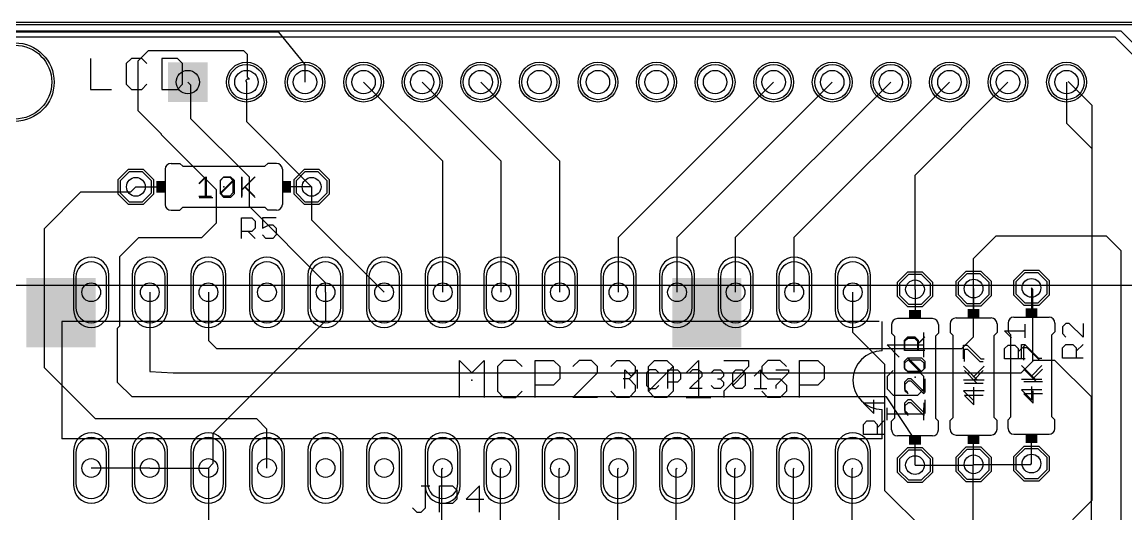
# Model space of a CAD drawing. Extents: x 103 to 286, y -140 to -65.
# Drawn here: x 127.62 to 175.48, y -86.99 to -65.66 of the extents above; entities that cross this region are included whole.
import ezdxf

# ---------------------------------------------------------------- set-up
doc = ezdxf.new("R2010")
doc.units = 0
for name, color, linetype in [('1', 82, 'CONTINUOUS'), ('16', 175, 'CONTINUOUS'), ('17', 2, 'CONTINUOUS'), ('20', 7, 'CONTINUOUS'), ('21', 253, 'CONTINUOUS'), ('23', 7, 'CONTINUOUS'), ('25', 253, 'CONTINUOUS'), ('27', 253, 'CONTINUOUS'), ('29', 253, 'CONTINUOUS'), ('30', 253, 'CONTINUOUS'), ('40', 175, 'CONTINUOUS'), ('44', 253, 'CONTINUOUS'), ('51', 253, 'CONTINUOUS')]:
    doc.layers.add(name, color=color, linetype=linetype)

# ---------------------------------------------------------------- blocks, each defined once
blk = doc.blocks.new('LONGP100')
blk.add_lwpolyline([(-0.5, -0.5), (0.5, -0.5, 1), (0.5, 0.5), (-0.5, 0.5, 1)], format="xyb", close=True)
blk = doc.blocks.new('RECT')
blk.add_solid([(-0.5, -0.5), (0.5, -0.5), (-0.5, 0.5), (0.5, 0.5)])
blk = doc.blocks.new('OCTAGONP')
blk.add_lwpolyline([(-0.5, -0.2071), (-0.5, 0.2071), (-0.2071, 0.5), (0.2071, 0.5), (0.5, 0.2071), (0.5, -0.2071), (0.2071, -0.5), (-0.2071, -0.5)], close=True)
blk = doc.blocks.new('SQUAREP')
blk.add_solid([(-0.5, -0.5), (0.5, -0.5), (-0.5, 0.5), (0.5, 0.5)])
blk = doc.blocks.new('ROUNDP')
blk.add_circle((0, 0), 0.5)

msp = doc.modelspace()

# ---------------------------------------------------------------- linework, layer by layer
at = {"layer": '1'}
for p, q in [((109.8245, -66.3042), (175.006, -66.3042)), ((175.006, -66.3042), (175.7985, -67.0966)), ((174.0217, -69.2785), (172.974, -68.2308)), ((174.0217, -86.3918), (174.0217, -69.2785)), ((140.7795, -77.3748), (140.7795, -78.613)), ((163.6471, -77.3824), (163.6395, -77.3748)), ((163.6471, -79.1159), (163.6471, -77.3824)), ((140.7795, -78.613), (135.89, -83.5025)), ((165.034, -80.5028), (163.6471, -79.1159)), ((165.034, -85.9841), (165.034, -80.5028)), ((135.89, -83.5025), (135.89, -84.8043)), ((135.89, -84.8043), (135.6995, -84.9948)), ((166.685, -87.6351), (165.034, -85.9841)), ((171.4183, -88.9952), (174.0217, -86.3918))]:
    msp.add_line(p, q, dxfattribs=at)
at = {"layer": '16'}
for p, q in [((108.9025, -66.04), (175.26, -66.04)), ((175.26, -66.04), (175.895, -66.675)), ((138.7475, -66.1035), (117.1575, -66.1035)), ((139.8893, -67.4993), (138.7475, -66.1035)), ((132.6515, -67.3418), (133.096, -66.8972)), ((133.096, -66.8972), (137.2235, -66.8972)), ((137.2235, -66.8972), (137.3822, -67.056)), ((132.6515, -69.5007), (132.6515, -67.3418)), ((137.3822, -67.056), (137.3822, -68.0403)), ((139.8893, -68.2618), (139.8893, -67.4993)), ((134.9375, -68.39), (134.8093, -68.2618)), ((134.9375, -69.85), (134.9375, -68.39)), ((137.3822, -68.1355), (137.3187, -68.199)), ((137.3493, -68.2295), (137.3187, -68.199)), ((137.3493, -68.2618), (137.3493, -68.2295)), ((137.3493, -68.2618), (137.3493, -69.9758)), ((137.3822, -68.0403), (137.4775, -68.1355)), ((137.4775, -68.1355), (137.3822, -68.1355)), ((145.8595, -71.692), (142.4292, -68.2618)), ((148.3995, -71.692), (144.9693, -68.2618)), ((150.9395, -71.692), (147.5093, -68.2618)), ((153.4795, -74.9915), (160.2092, -68.2618)), ((156.0195, -74.9915), (162.7493, -68.2618)), ((158.5595, -74.9915), (165.2893, -68.2618)), ((161.0995, -74.9915), (167.8293, -68.2618)), ((166.3383, -72.2927), (170.3693, -68.2618)), ((172.9093, -68.2618), (172.9093, -70.0393)), ((133.6675, -70.5168), (132.6515, -69.5007)), ((137.4775, -72.39), (134.9375, -69.85)), ((137.3493, -69.9758), (140.1763, -72.8028)), ((172.9093, -70.0393), (173.99, -71.12)), ((133.6675, -70.5485), (133.6675, -70.5168)), ((136.0488, -72.9297), (133.6675, -70.5485)), ((145.8595, -77.3748), (145.8595, -71.692)), ((148.3995, -77.3748), (148.3995, -71.692)), ((150.9395, -77.3748), (150.9395, -71.692)), ((137.4775, -73.66), (137.4775, -72.39)), ((166.3383, -77.2478), (166.3383, -72.2927)), ((128.5875, -74.6125), (130.175, -73.025)), ((130.175, -73.025), (132.334, -73.025)), ((132.334, -73.025), (132.5563, -72.8028)), ((136.0488, -74.3585), (136.0488, -72.9297)), ((140.1763, -72.8028), (140.1763, -74.2315)), ((140.7795, -76.962), (137.4775, -73.66)), ((128.5875, -80.645), (128.5875, -74.6125)), ((135.4137, -74.9935), (136.0488, -74.3585)), ((140.1763, -74.2315), (143.3195, -77.3748)), ((131.8578, -75.819), (132.6833, -74.9935)), ((132.6833, -74.9935), (135.4137, -74.9935)), ((153.4795, -77.3748), (153.4795, -74.9915)), ((156.0195, -77.3748), (156.0195, -74.9915)), ((158.5595, -77.3748), (158.5595, -74.9915)), ((161.0995, -77.3748), (161.0995, -74.9915)), ((168.8783, -75.9143), (169.8625, -74.93)), ((169.8625, -74.93), (174.625, -74.93)), ((174.625, -74.93), (175.26, -75.565)), ((175.26, -75.565), (175.26, -95.25)), ((131.8578, -78.8353), (131.8578, -75.819)), ((168.8783, -79.3115), (168.8783, -75.9143)), ((140.7795, -77.3748), (140.7795, -76.962)), ((133.1595, -77.3748), (133.1595, -80.8038)), ((135.6995, -77.3748), (135.6995, -79.4703)), ((168.8783, -79.3115), (168.8783, -77.216)), ((171.45, -77.2478), (171.3865, -77.1843)), ((171.45, -80.3593), (171.45, -77.2478)), ((131.7625, -78.9305), (131.8578, -78.8353)), ((131.7625, -81.28), (131.7625, -78.9305)), ((168.3702, -79.8195), (168.8783, -79.3115)), ((135.6995, -79.4703), (136.0488, -79.8195)), ((136.0488, -79.8195), (168.3702, -79.8195)), ((170.942, -80.8672), (171.45, -80.3593)), ((171.4818, -80.3275), (171.45, -80.3593)), ((172.4025, -80.3275), (171.4818, -80.3275)), ((173.99, -81.915), (172.4025, -80.3275)), ((130.81, -82.8675), (128.5875, -80.645)), ((133.1595, -80.8038), (134.1755, -80.8672)), ((134.1755, -80.8672), (170.942, -80.8672)), ((132.3975, -81.915), (131.7625, -81.28)), ((143.1925, -81.915), (132.3975, -81.915)), ((165.1, -81.915), (143.1925, -81.915)), ((166.3383, -83.7883), (165.1, -81.915)), ((173.99, -95.885), (173.99, -81.915)), ((137.795, -82.8675), (130.81, -82.8675)), ((138.2395, -83.312), (137.795, -82.8675)), ((138.2395, -84.9948), (138.2395, -83.312)), ((166.3383, -84.8678), (166.3383, -83.7883)), ((133.1595, -84.9948), (130.6195, -84.9948)), ((133.1595, -84.9948), (135.6995, -84.9948)), ((135.6995, -84.9948), (135.6995, -88.8365)), ((145.8278, -85.0265), (145.8595, -84.9948)), ((145.8278, -88.8047), (145.8278, -85.0265)), ((148.3678, -85.0265), (148.3995, -84.9948)), ((148.3678, -88.8047), (148.3678, -85.0265)), ((150.9078, -85.0265), (150.9395, -84.9948)), ((150.9078, -88.8047), (150.9078, -85.0265)), ((153.4478, -85.0265), (153.4795, -84.9948)), ((153.4478, -88.8047), (153.4478, -85.0265)), ((155.9878, -85.0265), (156.0195, -84.9948)), ((155.9878, -88.8047), (155.9878, -85.0265)), ((158.5277, -85.0265), (158.5595, -84.9948)), ((158.5277, -88.8047), (158.5277, -85.0265)), ((161.0678, -85.0265), (161.0995, -84.9948)), ((161.0678, -88.8047), (161.0678, -85.0265)), ((163.6078, -85.0265), (163.6395, -84.9948)), ((163.6078, -88.8047), (163.6078, -85.0265)), ((166.3383, -84.8678), (168.8465, -84.8678)), ((168.8465, -84.8678), (168.8783, -84.836)), ((168.8465, -84.8678), (168.8465, -87.7253)), ((168.8783, -84.836), (171.3547, -84.836)), ((171.3547, -84.836), (171.3865, -84.8043))]:
    msp.add_line(p, q, dxfattribs=at)
at = {"layer": '20'}
for p, q in [((108.9343, -65.659), (128.8098, -65.659)), ((128.8098, -65.659), (174.0535, -65.659)), ((174.0535, -65.659), (174.7012, -65.659)), ((174.7012, -65.659), (285.5976, -65.659))]:
    msp.add_line(p, q, dxfattribs=at)
msp.add_circle((127.3093, -68.2618), 1.6, dxfattribs=at)
at = {"layer": '21'}
for p, q in [((124.8093, -65.7618), (222.8093, -65.7618)), ((130.5941, -67.2352), (130.5941, -68.5825)), ((132.3623, -67.2352), (132.1377, -67.4597)), ((132.1377, -67.4597), (132.1377, -68.358)), ((132.8114, -67.2352), (132.3623, -67.2352)), ((133.0359, -67.4597), (132.8114, -67.2352)), ((133.6813, -67.2352), (133.6813, -68.5825)), ((134.355, -67.2352), (133.6813, -67.2352)), ((134.5796, -67.4597), (134.355, -67.2352)), ((134.5796, -68.358), (134.5796, -67.4597)), ((132.1377, -68.358), (132.3623, -68.5825)), ((132.8114, -68.5825), (133.0359, -68.358)), ((134.355, -68.5825), (134.5796, -68.358)), ((130.5941, -68.5825), (131.4923, -68.5825)), ((132.3623, -68.5825), (132.8114, -68.5825)), ((133.6813, -68.5825), (134.355, -68.5825)), ((134.0803, -71.7867), (134.4613, -71.7867)), ((134.5883, -71.9138), (134.4613, -71.7867)), ((138.1442, -71.9138), (138.2713, -71.7867)), ((138.6523, -71.7867), (138.2713, -71.7867)), ((133.8263, -72.0408), (133.8263, -73.5648)), ((134.5883, -71.9138), (138.1442, -71.9138)), ((138.9062, -72.0408), (138.9062, -73.5648)), ((135.2855, -72.6605), (135.5566, -72.3893)), ((135.5566, -72.3893), (135.5566, -73.2028)), ((136.221, -72.5249), (136.3566, -72.3893)), ((136.221, -73.0672), (136.221, -72.5249)), ((136.221, -73.0672), (136.7633, -72.5249)), ((136.3566, -72.3893), (136.6277, -72.3893)), ((136.6277, -72.3893), (136.7633, -72.5249)), ((136.7633, -72.5249), (136.7633, -73.0672)), ((137.1565, -72.3893), (137.1565, -73.2028)), ((137.1565, -72.9316), (137.6988, -72.3893)), ((135.2855, -73.2028), (135.8278, -73.2028)), ((136.3566, -73.2028), (136.221, -73.0672)), ((136.6277, -73.2028), (136.3566, -73.2028)), ((136.7633, -73.0672), (136.6277, -73.2028)), ((137.2921, -72.7961), (137.6988, -73.2028)), ((134.5883, -73.6917), (134.4613, -73.8188)), ((134.5883, -73.6917), (138.1442, -73.6917)), ((138.1442, -73.6917), (138.2713, -73.8188)), ((134.0803, -73.8188), (134.4613, -73.8188)), ((138.6523, -73.8188), (138.2713, -73.8188)), ((126.6093, -77.0618), (221.0093, -77.0618)), ((168.1163, -78.486), (169.6403, -78.486)), ((170.6245, -78.4543), (172.1485, -78.4543)), ((129.3495, -78.6448), (129.3495, -83.7248)), ((164.7825, -78.6448), (129.3495, -78.6448)), ((164.9095, -79.9147), (164.9095, -78.6448)), ((165.3222, -78.7717), (165.3222, -79.1527)), ((167.1003, -78.5178), (165.5763, -78.5178)), ((167.3543, -78.7717), (167.3543, -79.1527)), ((167.8623, -78.74), (167.8623, -79.121)), ((169.8942, -78.74), (169.8942, -79.121)), ((170.3705, -78.7083), (170.3705, -79.0893)), ((172.4025, -78.7083), (172.4025, -79.0893)), ((165.4493, -79.2798), (165.3222, -79.1527)), ((165.4493, -79.2798), (165.4493, -82.8358)), ((165.9019, -79.4993), (166.0375, -79.3637)), ((166.0375, -79.3637), (166.3087, -79.3637)), ((166.3087, -79.3637), (166.4443, -79.4993)), ((166.4443, -79.6348), (166.7154, -79.3637)), ((167.2272, -79.2798), (167.3543, -79.1527)), ((167.2272, -79.2798), (167.2272, -82.8358)), ((167.9892, -79.248), (167.8623, -79.121)), ((167.9892, -82.804), (167.9892, -79.248)), ((169.7673, -79.248), (169.8942, -79.121)), ((169.7673, -82.804), (169.7673, -79.248)), ((170.4975, -79.2163), (170.3705, -79.0893)), ((170.4975, -82.7722), (170.4975, -79.2163)), ((172.2755, -79.2163), (172.4025, -79.0893)), ((172.2755, -82.7722), (172.2755, -79.2163)), ((165.9019, -79.906), (165.9019, -79.4993)), ((166.7154, -79.906), (165.9019, -79.906)), ((166.4443, -79.4993), (166.4443, -79.906)), ((168.4775, -80.3792), (168.4775, -79.8369)), ((168.4775, -79.8369), (168.6131, -79.8369)), ((168.6131, -79.8369), (169.1554, -80.3792)), ((171.0531, -80.3132), (171.0531, -79.7709)), ((171.0531, -79.7709), (171.1886, -79.7709)), ((171.1886, -79.7709), (171.731, -80.3132)), ((165.9019, -80.4348), (166.0375, -80.2992)), ((166.0375, -80.2992), (166.5799, -80.2992)), ((166.5799, -80.8415), (166.0375, -80.2992)), ((166.5799, -80.2992), (166.7154, -80.4348)), ((169.1554, -80.3792), (169.291, -80.3792)), ((171.731, -80.3132), (171.8666, -80.3132)), ((153.755, -81.5492), (153.755, -80.7357)), ((153.755, -80.7357), (154.0262, -81.0069)), ((154.0262, -81.0069), (154.2974, -80.7357)), ((154.2974, -80.7357), (154.2974, -81.5492)), ((154.8261, -80.7357), (154.6906, -80.8713)), ((154.6906, -80.8713), (154.6906, -81.4137)), ((155.0973, -80.7357), (154.8261, -80.7357)), ((155.2329, -80.8713), (155.0973, -80.7357)), ((155.6261, -81.5492), (155.6261, -80.7357)), ((155.6261, -80.7357), (156.0328, -80.7357)), ((156.0328, -80.7357), (156.1684, -80.8713)), ((156.1684, -80.8713), (156.1684, -81.1425)), ((156.6972, -80.7357), (156.5616, -80.8713)), ((156.9683, -80.7357), (156.6972, -80.7357)), ((157.1039, -80.8713), (156.9683, -80.7357)), ((157.1039, -81.0069), (157.1039, -80.8713)), ((157.4971, -80.8713), (157.6327, -80.7357)), ((157.6327, -80.7357), (157.9039, -80.7357)), ((157.9039, -80.7357), (158.0394, -80.8713)), ((158.0394, -80.8713), (158.0394, -81.0069)), ((158.4326, -80.8713), (158.5682, -80.7357)), ((158.4326, -81.4137), (158.4326, -80.8713)), ((158.4326, -81.4137), (158.975, -80.8713)), ((158.5682, -80.7357), (158.8394, -80.7357)), ((158.8394, -80.7357), (158.975, -80.8713)), ((158.975, -80.8713), (158.975, -81.4137)), ((159.3682, -81.0069), (159.6393, -80.7357)), ((159.6393, -80.7357), (159.6393, -81.5492)), ((160.3037, -80.7357), (160.846, -80.7357)), ((160.846, -80.8713), (160.3037, -81.4137)), ((160.846, -80.7357), (160.846, -80.8713)), ((165.9019, -80.7059), (165.9019, -80.4348)), ((166.0375, -80.8415), (165.9019, -80.7059)), ((166.5799, -80.8415), (166.0375, -80.8415)), ((166.7154, -80.7059), (166.5799, -80.8415)), ((166.7154, -80.4348), (166.7154, -80.7059)), ((169.0198, -81.3148), (168.4775, -80.7724)), ((168.8843, -81.1792), (169.291, -80.7724)), ((171.5954, -81.2487), (171.0531, -80.7064)), ((171.4598, -81.1131), (171.8666, -80.7064)), ((156.0328, -81.2781), (155.6261, -81.2781)), ((156.1684, -81.1425), (156.0328, -81.2781)), ((156.5616, -81.5492), (157.1039, -81.0069)), ((157.9039, -81.1425), (157.7683, -81.1425)), ((158.0394, -81.0069), (157.9039, -81.1425)), ((157.9039, -81.1425), (158.0394, -81.2781)), ((158.0394, -81.2781), (158.0394, -81.4137)), ((166.0375, -81.2347), (165.9019, -81.3703)), ((166.1731, -81.2347), (166.0375, -81.2347)), ((166.7154, -81.777), (166.1731, -81.2347)), ((166.7154, -81.2347), (166.7154, -81.777)), ((168.4775, -81.3148), (169.291, -81.3148)), ((171.0531, -81.2487), (171.8666, -81.2487)), ((154.6906, -81.4137), (154.8261, -81.5492)), ((154.8261, -81.5492), (155.0973, -81.5492)), ((155.0973, -81.5492), (155.2329, -81.4137)), ((157.1039, -81.5492), (156.5616, -81.5492)), ((157.6327, -81.5492), (157.4971, -81.4137)), ((157.9039, -81.5492), (157.6327, -81.5492)), ((158.0394, -81.4137), (157.9039, -81.5492)), ((158.5682, -81.5492), (158.4326, -81.4137)), ((158.8394, -81.5492), (158.5682, -81.5492)), ((158.975, -81.4137), (158.8394, -81.5492)), ((159.3682, -81.5492), (159.9105, -81.5492)), ((160.3037, -81.4137), (160.3037, -81.5492)), ((165.9019, -81.3703), (165.9019, -81.6415)), ((165.9019, -81.6415), (166.0375, -81.777)), ((168.8843, -82.2503), (168.8843, -81.708)), ((171.8666, -81.7775), (171.0531, -81.7775)), ((171.0531, -81.7775), (171.4598, -82.1842)), ((171.4598, -82.1842), (171.4598, -81.6419)), ((166.0375, -82.1702), (165.9019, -82.3058)), ((165.9019, -82.3058), (165.9019, -82.577)), ((166.1731, -82.1702), (166.0375, -82.1702)), ((166.7154, -82.7126), (166.1731, -82.1702)), ((166.7154, -82.1702), (166.7154, -82.7126)), ((169.291, -81.8435), (168.4775, -81.8435)), ((168.4775, -81.8435), (168.8843, -82.2503)), ((164.9095, -83.7248), (164.9095, -82.4548)), ((165.9019, -82.577), (166.0375, -82.7126)), ((170.4975, -82.7722), (170.3705, -82.8993)), ((172.2755, -82.7722), (172.4025, -82.8993)), ((165.4493, -82.8358), (165.3222, -82.9627)), ((165.3222, -83.3438), (165.3222, -82.9627)), ((167.2272, -82.8358), (167.3543, -82.9627)), ((167.3543, -83.3438), (167.3543, -82.9627)), ((167.9892, -82.804), (167.8623, -82.931)), ((167.8623, -83.312), (167.8623, -82.931)), ((169.7673, -82.804), (169.8942, -82.931)), ((169.8942, -83.312), (169.8942, -82.931)), ((170.3705, -83.2803), (170.3705, -82.8993)), ((172.4025, -83.2803), (172.4025, -82.8993)), ((164.9095, -83.7248), (129.3495, -83.7248)), ((167.1003, -83.5978), (165.5763, -83.5978)), ((168.1163, -83.566), (169.6403, -83.566)), ((170.6245, -83.5343), (172.1485, -83.5343))]:
    msp.add_line(p, q, dxfattribs=at)
for centre, radius, start, end in [((134.0803, -72.0408), 0.254, 90, 180), ((138.6523, -72.0408), 0.254, 0, 90), ((134.0803, -73.5648), 0.254, 180, 270), ((138.6523, -73.5648), 0.254, 270, 0), ((168.1163, -78.74), 0.254, 90, 180), ((169.6403, -78.74), 0.254, 0, 90), ((170.6245, -78.7083), 0.254, 90, 180), ((172.1485, -78.7083), 0.254, 0, 90), ((165.5763, -78.7717), 0.254, 90, 180), ((167.1003, -78.7717), 0.254, 0, 90), ((164.9095, -81.1848), 1.27, 90, 270), ((165.5763, -83.3438), 0.254, 180, 270), ((167.1003, -83.3438), 0.254, 270, 0), ((168.1163, -83.312), 0.254, 180, 270), ((169.6403, -83.312), 0.254, 270, 0), ((170.6245, -83.2803), 0.254, 180, 270), ((172.1485, -83.2803), 0.254, 270, 0)]:
    msp.add_arc(centre, radius, start, end, dxfattribs=at)
at = {"layer": '23'}
for p in [(136.3663, -72.8028), (147.1295, -81.1848), (166.3383, -81.0577), (168.8783, -81.026), (171.3865, -80.9943)]:
    msp.add_point(p, dxfattribs=at)
at = {"layer": '25'}
for p, q in [((137.1328, -75.038), (137.1328, -74.1482)), ((137.1328, -74.1482), (137.5777, -74.1482)), ((137.5777, -74.1482), (137.726, -74.2965)), ((138.6381, -74.1482), (138.0449, -74.1482)), ((138.0449, -74.1482), (138.0449, -74.5931)), ((137.726, -74.5931), (137.5777, -74.7414)), ((137.726, -74.2965), (137.726, -74.5931)), ((138.0449, -74.5931), (138.3415, -74.4448)), ((138.3415, -74.4448), (138.4898, -74.4448)), ((138.4898, -74.4448), (138.6381, -74.5931)), ((138.6381, -74.5931), (138.6381, -74.8897)), ((137.5777, -74.7414), (137.1328, -74.7414)), ((137.4294, -74.7414), (137.726, -75.038)), ((138.1932, -75.038), (138.0449, -74.8897)), ((138.4898, -75.038), (138.1932, -75.038)), ((138.6381, -74.8897), (138.4898, -75.038)), ((171.1135, -79.3473), (171.1135, -78.7542)), ((172.8802, -78.7224), (172.7319, -78.8707)), ((172.7319, -78.8707), (172.7319, -79.1673)), ((173.0285, -78.7224), (172.8802, -78.7224)), ((173.6217, -79.3156), (173.0285, -78.7224)), ((173.6217, -78.7224), (173.6217, -79.3156)), ((166.7256, -80.193), (166.7256, -79.1253)), ((170.5203, -79.3473), (170.2237, -79.0507)), ((170.2237, -79.0507), (171.1135, -79.0507)), ((172.7319, -79.1673), (172.8802, -79.3156)), ((165.6579, -80.193), (165.124, -79.6592)), ((165.124, -79.6592), (166.7256, -79.6592)), ((170.2237, -79.8146), (170.372, -79.6663)), ((170.2237, -80.2595), (170.2237, -79.8146)), ((170.372, -79.6663), (170.6686, -79.6663)), ((170.6686, -79.6663), (170.8169, -79.8146)), ((170.8169, -79.9629), (171.1135, -79.6663)), ((170.8169, -79.8146), (170.8169, -80.2595)), ((172.7319, -79.7828), (172.8802, -79.6345)), ((172.7319, -80.2277), (172.7319, -79.7828)), ((172.8802, -79.6345), (173.1768, -79.6345)), ((173.1768, -79.6345), (173.3251, -79.7828)), ((173.3251, -79.9311), (173.6217, -79.6345)), ((173.3251, -79.7828), (173.3251, -80.2277)), ((171.1135, -80.2595), (170.2237, -80.2595)), ((173.6217, -80.2277), (172.7319, -80.2277)), ((165.391, -80.7625), (165.124, -81.0294)), ((166.7256, -81.0294), (166.4587, -80.7625)), ((165.124, -81.0294), (165.124, -81.5632)), ((166.7256, -81.5632), (166.7256, -81.0294)), ((165.124, -81.5632), (165.391, -81.8302)), ((165.391, -81.8302), (166.4587, -81.8302)), ((166.4587, -81.8302), (166.7256, -81.5632)), ((164.9921, -82.1899), (164.1023, -82.1899)), ((164.1023, -82.1899), (164.5472, -82.6348)), ((164.5472, -82.6348), (164.5472, -82.0416)), ((165.124, -82.9216), (165.124, -82.3877)), ((166.7256, -82.6547), (165.124, -82.6547)), ((166.7256, -82.9216), (166.7256, -82.3877)), ((164.1023, -83.1021), (164.2506, -82.9538)), ((164.1023, -83.547), (164.1023, -83.1021)), ((164.2506, -82.9538), (164.5472, -82.9538)), ((164.5472, -82.9538), (164.6955, -83.1021)), ((164.6955, -83.2504), (164.9921, -82.9538)), ((164.6955, -83.1021), (164.6955, -83.547)), ((164.9921, -83.547), (164.1023, -83.547)), ((144.9264, -85.7685), (145.3077, -85.7685)), ((145.117, -86.7218), (145.117, -85.7685)), ((145.7144, -86.9125), (145.7144, -85.7685)), ((145.7144, -85.7685), (146.2864, -85.7685)), ((146.2864, -85.7685), (146.4771, -85.9591)), ((146.4771, -85.9591), (146.4771, -86.3405)), ((147.4558, -85.7685), (146.8838, -86.3405)), ((147.4558, -86.9125), (147.4558, -85.7685)), ((146.2864, -86.5311), (145.7144, -86.5311)), ((146.4771, -86.3405), (146.2864, -86.5311)), ((146.8838, -86.3405), (147.6465, -86.3405)), ((144.5451, -86.7218), (144.7357, -86.9125)), ((144.7357, -86.9125), (144.9264, -86.9125)), ((144.9264, -86.9125), (145.117, -86.7218))]:
    msp.add_line(p, q, dxfattribs=at)
at = {"layer": '27'}
for p, q in [((135.3063, -72.6668), (135.6028, -72.3702)), ((135.6028, -72.3702), (135.6028, -73.26)), ((136.2184, -72.5185), (136.3667, -72.3702)), ((136.2184, -73.1117), (136.2184, -72.5185)), ((136.2184, -73.1117), (136.8116, -72.5185)), ((136.3667, -72.3702), (136.6633, -72.3702)), ((136.6633, -72.3702), (136.8116, -72.5185)), ((136.8116, -72.5185), (136.8116, -73.1117)), ((137.1305, -72.3702), (137.1305, -73.26)), ((137.1305, -72.9634), (137.7237, -72.3702)), ((136.3667, -73.26), (136.2184, -73.1117)), ((136.8116, -73.1117), (136.6633, -73.26)), ((137.2788, -72.8151), (137.7237, -73.26)), ((135.3063, -73.26), (135.8994, -73.26)), ((136.6633, -73.26), (136.3667, -73.26)), ((165.8803, -79.4513), (166.0286, -79.303)), ((166.0286, -79.303), (166.3252, -79.303)), ((166.3252, -79.303), (166.4735, -79.4513)), ((166.4735, -79.5996), (166.77, -79.303)), ((165.8803, -79.8962), (165.8803, -79.4513)), ((166.77, -79.8962), (165.8803, -79.8962)), ((166.4735, -79.4513), (166.4735, -79.8962)), ((168.4457, -80.2617), (168.4457, -79.6686)), ((168.4457, -79.6686), (168.594, -79.6686)), ((168.594, -79.6686), (169.1872, -80.2617)), ((170.9539, -80.23), (170.9539, -79.6368)), ((170.9539, -79.6368), (171.1022, -79.6368)), ((171.1022, -79.6368), (171.6954, -80.23)), ((146.5948, -81.934), (146.5948, -80.3325)), ((146.5948, -80.3325), (147.1287, -80.8663)), ((147.1287, -80.8663), (147.6625, -80.3325)), ((147.6625, -80.3325), (147.6625, -81.934)), ((148.4989, -80.3325), (148.232, -80.5994)), ((149.0327, -80.3325), (148.4989, -80.3325)), ((149.2997, -80.5994), (149.0327, -80.3325)), ((149.8691, -81.934), (149.8691, -80.3325)), ((149.8691, -80.3325), (150.6699, -80.3325)), ((150.6699, -80.3325), (150.9368, -80.5994)), ((151.7732, -80.3325), (151.5063, -80.5994)), ((152.3071, -80.3325), (151.7732, -80.3325)), ((152.574, -80.5994), (152.3071, -80.3325)), ((153.1434, -80.5994), (153.4104, -80.3325)), ((153.4104, -80.3325), (153.9442, -80.3325)), ((153.9442, -80.3325), (154.2111, -80.5994)), ((154.7806, -80.5994), (155.0475, -80.3325)), ((155.0475, -80.3325), (155.5814, -80.3325)), ((155.5814, -80.3325), (155.8483, -80.5994)), ((156.4177, -80.8663), (156.9516, -80.3325)), ((156.9516, -80.3325), (156.9516, -81.934)), ((158.0549, -80.3325), (159.1226, -80.3325)), ((159.1226, -80.3325), (159.1226, -80.5994)), ((159.959, -80.3325), (159.6921, -80.5994)), ((160.4928, -80.3325), (159.959, -80.3325)), ((160.7598, -80.5994), (160.4928, -80.3325)), ((161.3292, -81.934), (161.3292, -80.3325)), ((161.3292, -80.3325), (162.13, -80.3325)), ((162.13, -80.3325), (162.3969, -80.5994)), ((165.8803, -80.3634), (166.0286, -80.2151)), ((165.8803, -80.66), (165.8803, -80.3634)), ((166.0286, -80.2151), (166.6218, -80.2151)), ((166.6218, -80.8083), (166.0286, -80.2151)), ((166.6218, -80.2151), (166.77, -80.3634)), ((166.77, -80.3634), (166.77, -80.66)), ((169.1872, -80.2617), (169.3355, -80.2617)), ((171.6954, -80.23), (171.8437, -80.23)), ((148.232, -80.5994), (148.232, -81.6671)), ((150.9368, -80.5994), (150.9368, -81.1333)), ((151.5063, -81.934), (152.574, -80.8663)), ((152.574, -80.8663), (152.574, -80.5994)), ((154.2111, -80.8663), (153.9442, -81.1333)), ((154.2111, -80.5994), (154.2111, -80.8663)), ((154.7806, -81.6671), (154.7806, -80.5994)), ((154.7806, -81.6671), (155.8483, -80.5994)), ((155.8483, -80.5994), (155.8483, -81.6671)), ((159.1226, -80.5994), (158.0549, -81.6671)), ((159.6921, -80.5994), (159.6921, -80.8663)), ((159.6921, -80.8663), (159.959, -81.1333)), ((162.3969, -80.5994), (162.3969, -81.1333)), ((166.0286, -80.8083), (165.8803, -80.66)), ((166.6218, -80.8083), (166.0286, -80.8083)), ((166.77, -80.66), (166.6218, -80.8083)), ((169.0389, -81.1739), (168.4457, -80.5807)), ((168.8906, -81.0256), (169.3355, -80.5807)), ((171.5471, -81.1421), (170.9539, -80.5489)), ((171.3988, -80.9938), (171.8437, -80.5489)), ((150.9368, -81.1333), (150.6699, -81.4002)), ((153.9442, -81.1333), (153.6773, -81.1333)), ((153.9442, -81.1333), (154.2111, -81.4002)), ((159.959, -81.1333), (160.4928, -81.1333)), ((160.4928, -81.1333), (160.7598, -81.4002)), ((162.3969, -81.1333), (162.13, -81.4002)), ((166.0286, -81.1272), (165.8803, -81.2755)), ((165.8803, -81.2755), (165.8803, -81.5721)), ((166.1769, -81.1272), (166.0286, -81.1272)), ((166.77, -81.7204), (166.1769, -81.1272)), ((166.77, -81.1272), (166.77, -81.7204)), ((168.4457, -81.1739), (169.3355, -81.1739)), ((170.9539, -81.1421), (171.8437, -81.1421)), ((148.232, -81.6671), (148.4989, -81.934)), ((149.0327, -81.934), (149.2997, -81.6671)), ((150.6699, -81.4002), (149.8691, -81.4002)), ((153.4104, -81.934), (153.1434, -81.6671)), ((154.2111, -81.6671), (153.9442, -81.934)), ((154.2111, -81.4002), (154.2111, -81.6671)), ((155.0475, -81.934), (154.7806, -81.6671)), ((155.8483, -81.6671), (155.5814, -81.934)), ((158.0549, -81.6671), (158.0549, -81.934)), ((159.959, -81.934), (159.6921, -81.6671)), ((160.7598, -81.6671), (160.4928, -81.934)), ((160.7598, -81.4002), (160.7598, -81.6671)), ((162.13, -81.4002), (161.3292, -81.4002)), ((165.8803, -81.5721), (166.0286, -81.7204)), ((169.3355, -81.6411), (168.4457, -81.6411)), ((168.4457, -81.6411), (168.8906, -82.086)), ((168.8906, -82.086), (168.8906, -81.4928)), ((171.8437, -81.6094), (170.9539, -81.6094)), ((170.9539, -81.6094), (171.3988, -82.0542)), ((171.3988, -82.0542), (171.3988, -81.4611)), ((148.4989, -81.934), (149.0327, -81.934)), ((152.574, -81.934), (151.5063, -81.934)), ((153.9442, -81.934), (153.4104, -81.934)), ((155.5814, -81.934), (155.0475, -81.934)), ((156.4177, -81.934), (157.4855, -81.934)), ((160.4928, -81.934), (159.959, -81.934)), ((166.0286, -82.0394), (165.8803, -82.1877)), ((165.8803, -82.1877), (165.8803, -82.4843)), ((166.1769, -82.0394), (166.0286, -82.0394)), ((166.77, -82.6326), (166.1769, -82.0394)), ((166.77, -82.0394), (166.77, -82.6326)), ((165.8803, -82.4843), (166.0286, -82.6326))]:
    msp.add_line(p, q, dxfattribs=at)
at = {"layer": '29'}
msp.add_circle((127.3093, -68.2618), 1.7016, dxfattribs=at)
at = {"layer": '30'}
msp.add_circle((127.3093, -68.2618), 1.7016, dxfattribs=at)
at = {"layer": '44'}
for centre, radius in [((134.8093, -68.2618), 0.508), ((137.3493, -68.2618), 0.508), ((139.8893, -68.2618), 0.508), ((142.4292, -68.2618), 0.508), ((144.9693, -68.2618), 0.508), ((147.5093, -68.2618), 0.508), ((150.0493, -68.2618), 0.508), ((152.5893, -68.2618), 0.508), ((155.1293, -68.2618), 0.508), ((157.6693, -68.2618), 0.508), ((160.2092, -68.2618), 0.508), ((162.7493, -68.2618), 0.508), ((165.2893, -68.2618), 0.508), ((167.8293, -68.2618), 0.508), ((170.3693, -68.2618), 0.508), ((172.9093, -68.2618), 0.508), ((132.5563, -72.8028), 0.4064), ((140.1763, -72.8028), 0.4064), ((130.6195, -77.3748), 0.4064), ((133.1595, -77.3748), 0.4064), ((135.6995, -77.3748), 0.4064), ((138.2395, -77.3748), 0.4064), ((140.7795, -77.3748), 0.4064), ((143.3195, -77.3748), 0.4064), ((145.8595, -77.3748), 0.4064), ((148.3995, -77.3748), 0.4064), ((150.9395, -77.3748), 0.4064), ((153.4795, -77.3748), 0.4064), ((156.0195, -77.3748), 0.4064), ((158.5595, -77.3748), 0.4064), ((161.0995, -77.3748), 0.4064), ((163.6395, -77.3748), 0.4064), ((166.3383, -77.2478), 0.4064), ((168.8783, -77.216), 0.4064), ((171.3865, -77.1843), 0.4064), ((130.6195, -84.9948), 0.4064), ((133.1595, -84.9948), 0.4064), ((135.6995, -84.9948), 0.4064), ((138.2395, -84.9948), 0.4064), ((140.7795, -84.9948), 0.4064), ((143.3195, -84.9948), 0.4064), ((145.8595, -84.9948), 0.4064), ((148.3995, -84.9948), 0.4064), ((150.9395, -84.9948), 0.4064), ((153.4795, -84.9948), 0.4064), ((156.0195, -84.9948), 0.4064), ((158.5595, -84.9948), 0.4064), ((161.0995, -84.9948), 0.4064), ((163.6395, -84.9948), 0.4064), ((166.3383, -84.8678), 0.4064), ((168.8783, -84.836), 0.4064), ((171.3865, -84.8043), 0.4064)]:
    msp.add_circle(centre, radius, dxfattribs=at)
at = {"layer": '51'}
for p, q in [((132.5563, -72.8028), (133.4453, -72.8028)), ((140.1763, -72.8028), (139.2873, -72.8028)), ((166.3383, -77.2478), (166.3383, -78.1368)), ((168.8783, -77.216), (168.8783, -78.105)), ((171.3865, -77.1843), (171.3865, -78.0733)), ((166.3383, -84.8678), (166.3383, -83.9788)), ((168.8783, -84.836), (168.8783, -83.947)), ((171.3865, -84.8043), (171.3865, -83.9153))]:
    msp.add_line(p, q, dxfattribs=at)

# ---------------------------------------------------------------- block references
at = {"layer": '17', "xscale": 1.524, "yscale": 1.524}
for name, p in [('SQUAREP', (134.8093, -68.2618)), ('SQUAREP', (134.8093, -68.2618)), ('ROUNDP', (137.3493, -68.2618)), ('ROUNDP', (137.3493, -68.2618)), ('ROUNDP', (139.8893, -68.2618)), ('ROUNDP', (139.8893, -68.2618)), ('ROUNDP', (142.4292, -68.2618)), ('ROUNDP', (142.4292, -68.2618)), ('ROUNDP', (144.9693, -68.2618)), ('ROUNDP', (144.9693, -68.2618)), ('ROUNDP', (147.5093, -68.2618)), ('ROUNDP', (147.5093, -68.2618)), ('ROUNDP', (150.0493, -68.2618)), ('ROUNDP', (150.0493, -68.2618)), ('ROUNDP', (152.5893, -68.2618)), ('ROUNDP', (152.5893, -68.2618)), ('ROUNDP', (155.1293, -68.2618)), ('ROUNDP', (155.1293, -68.2618)), ('ROUNDP', (157.6693, -68.2618)), ('ROUNDP', (157.6693, -68.2618)), ('ROUNDP', (160.2092, -68.2618)), ('ROUNDP', (160.2092, -68.2618)), ('ROUNDP', (162.7493, -68.2618)), ('ROUNDP', (162.7493, -68.2618)), ('ROUNDP', (165.2893, -68.2618)), ('ROUNDP', (165.2893, -68.2618)), ('ROUNDP', (167.8293, -68.2618)), ('ROUNDP', (167.8293, -68.2618)), ('ROUNDP', (170.3693, -68.2618)), ('ROUNDP', (170.3693, -68.2618)), ('ROUNDP', (172.9093, -68.2618)), ('ROUNDP', (172.9093, -68.2618))]:
    msp.add_blockref(name, p, dxfattribs=at)
at = {"layer": '17', "xscale": 1.3208, "yscale": 1.3208}
for name, p, rotation in [('OCTAGONP', (132.5563, -72.8028), 180), ('OCTAGONP', (132.5563, -72.8028), 180), ('OCTAGONP', (140.1763, -72.8028), 180), ('OCTAGONP', (140.1763, -72.8028), 180), ('LONGP100', (130.6195, -77.3748), 270), ('LONGP100', (130.6195, -77.3748), 270), ('LONGP100', (133.1595, -77.3748), 270), ('LONGP100', (133.1595, -77.3748), 270), ('LONGP100', (135.6995, -77.3748), 270), ('LONGP100', (135.6995, -77.3748), 270), ('LONGP100', (138.2395, -77.3748), 270), ('LONGP100', (138.2395, -77.3748), 270), ('LONGP100', (140.7795, -77.3748), 270), ('LONGP100', (140.7795, -77.3748), 270), ('LONGP100', (143.3195, -77.3748), 270), ('LONGP100', (143.3195, -77.3748), 270), ('LONGP100', (145.8595, -77.3748), 270), ('LONGP100', (145.8595, -77.3748), 270), ('LONGP100', (148.3995, -77.3748), 270), ('LONGP100', (148.3995, -77.3748), 270), ('LONGP100', (150.9395, -77.3748), 270), ('LONGP100', (150.9395, -77.3748), 270), ('LONGP100', (153.4795, -77.3748), 270), ('LONGP100', (153.4795, -77.3748), 270), ('LONGP100', (156.0195, -77.3748), 270), ('LONGP100', (156.0195, -77.3748), 270), ('LONGP100', (158.5595, -77.3748), 270), ('LONGP100', (158.5595, -77.3748), 270), ('LONGP100', (161.0995, -77.3748), 270), ('LONGP100', (161.0995, -77.3748), 270), ('LONGP100', (163.6395, -77.3748), 270), ('LONGP100', (163.6395, -77.3748), 270), ('OCTAGONP', (168.8783, -77.216), 270), ('OCTAGONP', (168.8783, -77.216), 270), ('OCTAGONP', (171.3865, -77.1843), 270), ('OCTAGONP', (171.3865, -77.1843), 270), ('OCTAGONP', (166.3383, -77.2478), 90), ('OCTAGONP', (166.3383, -77.2478), 90), ('LONGP100', (130.6195, -84.9948), 270), ('LONGP100', (130.6195, -84.9948), 270), ('LONGP100', (133.1595, -84.9948), 270), ('LONGP100', (133.1595, -84.9948), 270), ('LONGP100', (135.6995, -84.9948), 270), ('LONGP100', (135.6995, -84.9948), 270), ('LONGP100', (138.2395, -84.9948), 270), ('LONGP100', (138.2395, -84.9948), 270), ('LONGP100', (140.7795, -84.9948), 270), ('LONGP100', (140.7795, -84.9948), 270), ('LONGP100', (143.3195, -84.9948), 270), ('LONGP100', (143.3195, -84.9948), 270), ('LONGP100', (145.8595, -84.9948), 270), ('LONGP100', (145.8595, -84.9948), 270), ('LONGP100', (148.3995, -84.9948), 270), ('LONGP100', (148.3995, -84.9948), 270), ('LONGP100', (150.9395, -84.9948), 270), ('LONGP100', (150.9395, -84.9948), 270), ('LONGP100', (153.4795, -84.9948), 270), ('LONGP100', (153.4795, -84.9948), 270), ('LONGP100', (156.0195, -84.9948), 270), ('LONGP100', (156.0195, -84.9948), 270), ('LONGP100', (158.5595, -84.9948), 270), ('LONGP100', (158.5595, -84.9948), 270), ('LONGP100', (161.0995, -84.9948), 270), ('LONGP100', (161.0995, -84.9948), 270), ('LONGP100', (163.6395, -84.9948), 270), ('LONGP100', (163.6395, -84.9948), 270), ('OCTAGONP', (166.3383, -84.8678), 90), ('OCTAGONP', (166.3383, -84.8678), 90), ('OCTAGONP', (168.8783, -84.836), 270), ('OCTAGONP', (168.8783, -84.836), 270), ('OCTAGONP', (171.3865, -84.8043), 270), ('OCTAGONP', (171.3865, -84.8043), 270)]:
    msp.add_blockref(name, p, dxfattribs=dict(at, rotation=rotation))
at = {"layer": '21', "xscale": 0.381, "yscale": 0.508}
for p, rotation in [((133.6358, -72.8028), 180), ((139.0968, -72.8028), 180), ((166.3383, -78.3273), 90), ((168.8783, -78.2955), 270), ((171.3865, -78.2638), 270), ((166.3383, -83.7883), 90), ((168.8783, -83.7565), 270), ((171.3865, -83.7248), 270)]:
    msp.add_blockref('RECT', p, dxfattribs=dict(at, rotation=rotation))
at = {"layer": '29', "xscale": 1.7272, "yscale": 1.7272}
for name, p in [('SQUAREP', (134.8093, -68.2618)), ('ROUNDP', (137.3493, -68.2618)), ('ROUNDP', (139.8893, -68.2618)), ('ROUNDP', (142.4292, -68.2618)), ('ROUNDP', (144.9693, -68.2618)), ('ROUNDP', (147.5093, -68.2618)), ('ROUNDP', (150.0493, -68.2618)), ('ROUNDP', (152.5893, -68.2618)), ('ROUNDP', (155.1293, -68.2618)), ('ROUNDP', (157.6693, -68.2618)), ('ROUNDP', (160.2092, -68.2618)), ('ROUNDP', (162.7493, -68.2618)), ('ROUNDP', (165.2893, -68.2618)), ('ROUNDP', (167.8293, -68.2618)), ('ROUNDP', (170.3693, -68.2618)), ('ROUNDP', (172.9093, -68.2618))]:
    msp.add_blockref(name, p, dxfattribs=at)
at = {"layer": '29', "xscale": 1.524, "yscale": 1.524}
for name, p, rotation in [('OCTAGONP', (132.5563, -72.8028), 180), ('OCTAGONP', (140.1763, -72.8028), 180), ('LONGP100', (130.6195, -77.3748), 270), ('LONGP100', (133.1595, -77.3748), 270), ('LONGP100', (135.6995, -77.3748), 270), ('LONGP100', (138.2395, -77.3748), 270), ('LONGP100', (140.7795, -77.3748), 270), ('LONGP100', (143.3195, -77.3748), 270), ('LONGP100', (145.8595, -77.3748), 270), ('LONGP100', (148.3995, -77.3748), 270), ('LONGP100', (150.9395, -77.3748), 270), ('LONGP100', (153.4795, -77.3748), 270), ('LONGP100', (156.0195, -77.3748), 270), ('LONGP100', (158.5595, -77.3748), 270), ('LONGP100', (161.0995, -77.3748), 270), ('LONGP100', (163.6395, -77.3748), 270), ('OCTAGONP', (166.3383, -77.2478), 90), ('OCTAGONP', (168.8783, -77.216), 270), ('OCTAGONP', (171.3865, -77.1843), 270), ('LONGP100', (130.6195, -84.9948), 270), ('LONGP100', (133.1595, -84.9948), 270), ('LONGP100', (135.6995, -84.9948), 270), ('LONGP100', (138.2395, -84.9948), 270), ('LONGP100', (140.7795, -84.9948), 270), ('LONGP100', (143.3195, -84.9948), 270), ('LONGP100', (145.8595, -84.9948), 270), ('LONGP100', (148.3995, -84.9948), 270), ('LONGP100', (150.9395, -84.9948), 270), ('LONGP100', (153.4795, -84.9948), 270), ('LONGP100', (156.0195, -84.9948), 270), ('LONGP100', (158.5595, -84.9948), 270), ('LONGP100', (161.0995, -84.9948), 270), ('LONGP100', (163.6395, -84.9948), 270), ('OCTAGONP', (166.3383, -84.8678), 90), ('OCTAGONP', (168.8783, -84.836), 270), ('OCTAGONP', (171.3865, -84.8043), 270)]:
    msp.add_blockref(name, p, dxfattribs=dict(at, rotation=rotation))
at = {"layer": '30', "xscale": 1.7272, "yscale": 1.7272}
for name, p in [('SQUAREP', (134.8093, -68.2618)), ('ROUNDP', (137.3493, -68.2618)), ('ROUNDP', (139.8893, -68.2618)), ('ROUNDP', (142.4292, -68.2618)), ('ROUNDP', (144.9693, -68.2618)), ('ROUNDP', (147.5093, -68.2618)), ('ROUNDP', (150.0493, -68.2618)), ('ROUNDP', (152.5893, -68.2618)), ('ROUNDP', (155.1293, -68.2618)), ('ROUNDP', (157.6693, -68.2618)), ('ROUNDP', (160.2092, -68.2618)), ('ROUNDP', (162.7493, -68.2618)), ('ROUNDP', (165.2893, -68.2618)), ('ROUNDP', (167.8293, -68.2618)), ('ROUNDP', (170.3693, -68.2618)), ('ROUNDP', (172.9093, -68.2618))]:
    msp.add_blockref(name, p, dxfattribs=at)
at = {"layer": '30', "xscale": 1.524, "yscale": 1.524}
for name, p, rotation in [('OCTAGONP', (132.5563, -72.8028), 180), ('OCTAGONP', (140.1763, -72.8028), 180), ('LONGP100', (130.6195, -77.3748), 270), ('LONGP100', (133.1595, -77.3748), 270), ('LONGP100', (135.6995, -77.3748), 270), ('LONGP100', (138.2395, -77.3748), 270), ('LONGP100', (140.7795, -77.3748), 270), ('LONGP100', (143.3195, -77.3748), 270), ('LONGP100', (145.8595, -77.3748), 270), ('LONGP100', (148.3995, -77.3748), 270), ('LONGP100', (150.9395, -77.3748), 270), ('LONGP100', (153.4795, -77.3748), 270), ('LONGP100', (156.0195, -77.3748), 270), ('LONGP100', (158.5595, -77.3748), 270), ('LONGP100', (161.0995, -77.3748), 270), ('LONGP100', (163.6395, -77.3748), 270), ('OCTAGONP', (166.3383, -77.2478), 90), ('OCTAGONP', (168.8783, -77.216), 270), ('OCTAGONP', (171.3865, -77.1843), 270), ('LONGP100', (130.6195, -84.9948), 270), ('LONGP100', (133.1595, -84.9948), 270), ('LONGP100', (135.6995, -84.9948), 270), ('LONGP100', (138.2395, -84.9948), 270), ('LONGP100', (140.7795, -84.9948), 270), ('LONGP100', (143.3195, -84.9948), 270), ('LONGP100', (145.8595, -84.9948), 270), ('LONGP100', (148.3995, -84.9948), 270), ('LONGP100', (150.9395, -84.9948), 270), ('LONGP100', (153.4795, -84.9948), 270), ('LONGP100', (156.0195, -84.9948), 270), ('LONGP100', (158.5595, -84.9948), 270), ('LONGP100', (161.0995, -84.9948), 270), ('LONGP100', (163.6395, -84.9948), 270), ('OCTAGONP', (166.3383, -84.8678), 90), ('OCTAGONP', (168.8783, -84.836), 270), ('OCTAGONP', (171.3865, -84.8043), 270)]:
    msp.add_blockref(name, p, dxfattribs=dict(at, rotation=rotation))
at = {"layer": '40', "xscale": 3, "yscale": 3}
for p in [(129.3093, -78.2618), (157.3093, -78.2618)]:
    msp.add_blockref('RECT', p, dxfattribs=at)

doc.saveas('drawing.dxf')
